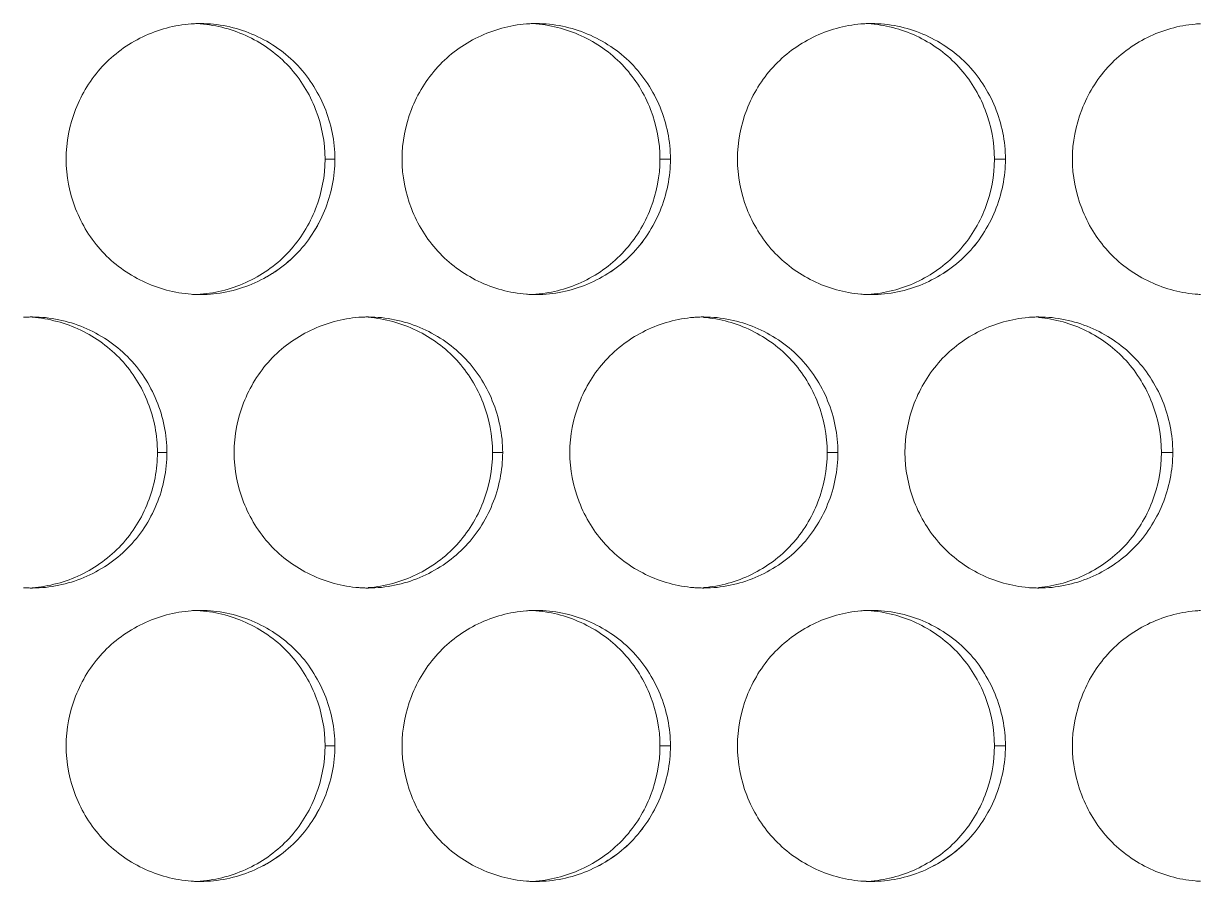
# Model space of a CAD drawing. Header units: millimetres. Extents: x 1177 to 4147, y 93 to 2194.
# Drawn here: x 1920.84 to 1946.89, y 1862.72 to 1881.71 of the extents above; entities that cross this region are included whole.
import ezdxf

# ---------------------------------------------------------------- set-up
doc = ezdxf.new("R2010")
doc.units = ezdxf.units.MM
doc.header["$LTSCALE"] = 0.1
doc.layers.add('标注', color=251, linetype='Continuous', lineweight=9)

msp = doc.modelspace()

# ---------------------------------------------------------------- linework, layer by layer
at = {"layer": '标注'}
for p, q in [((1927.518, 1878.712), (1927.735, 1878.712)), ((1927.518, 1878.712), (1927.735, 1878.712)), ((1934.93, 1878.712), (1935.161, 1878.712)), ((1934.93, 1878.712), (1935.161, 1878.712)), ((1942.332, 1878.712), (1942.576, 1878.712)), ((1942.332, 1878.712), (1942.576, 1878.712)), ((1923.809, 1872.217), (1924.018, 1872.217)), ((1931.226, 1872.217), (1931.449, 1872.217)), ((1938.632, 1872.217), (1938.87, 1872.217)), ((1946.028, 1872.217), (1946.279, 1872.217)), ((1927.518, 1865.722), (1927.735, 1865.722)), ((1927.518, 1865.722), (1927.735, 1865.722)), ((1934.93, 1865.722), (1935.161, 1865.722)), ((1934.93, 1865.722), (1935.161, 1865.722)), ((1942.332, 1865.722), (1942.576, 1865.722)), ((1942.332, 1865.722), (1942.576, 1865.722))]:
    msp.add_line(p, q, dxfattribs=at)
for centre, radius, start, end in [((1924.763, 1878.872), 2.84, 92.172, 94.1645), ((1924.763, 1878.872), 2.84, 92.172, 94.1645), ((1924.762, 1878.908), 2.804, 90.0025, 92.1723), ((1924.762, 1878.908), 2.804, 90.0025, 92.1723), ((1932.193, 1878.876), 2.836, 92.3223, 94.4514), ((1932.193, 1878.876), 2.836, 92.3223, 94.4514), ((1932.192, 1878.914), 2.798, 90.0029, 92.3226), ((1932.192, 1878.914), 2.798, 90.0029, 92.3226), ((1939.613, 1878.881), 2.831, 92.4736, 94.7401), ((1939.613, 1878.881), 2.831, 92.4736, 94.7401), ((1939.611, 1878.921), 2.791, 90.0033, 92.4739), ((1939.611, 1878.921), 2.791, 90.0033, 92.4739), ((1947.021, 1878.886), 2.826, 92.626, 95.0307), ((1947.021, 1878.886), 2.826, 92.626, 95.0307), ((1924.763, 1878.552), 2.84, 265.8355, 267.828), ((1924.763, 1878.552), 2.84, 265.8355, 267.828), ((1924.762, 1878.516), 2.804, 267.8277, 269.9975), ((1924.762, 1878.516), 2.804, 267.8277, 269.9975), ((1932.193, 1878.548), 2.836, 265.5486, 267.6777), ((1932.193, 1878.548), 2.836, 265.5486, 267.6777), ((1932.192, 1878.51), 2.798, 267.6774, 269.9971), ((1932.192, 1878.51), 2.798, 267.6774, 269.9971), ((1939.613, 1878.543), 2.831, 265.2599, 267.5264), ((1939.613, 1878.543), 2.831, 265.2599, 267.5264), ((1939.611, 1878.503), 2.791, 267.5261, 269.9967), ((1939.611, 1878.503), 2.791, 267.5261, 269.9967), ((1947.021, 1878.538), 2.826, 264.9693, 267.374), ((1947.021, 1878.538), 2.826, 264.9693, 267.374), ((1921.044, 1872.375), 2.842, 92.0973, 94.0217), ((1921.043, 1872.41), 2.807, 90.0023, 92.0975), ((1928.479, 1872.379), 2.838, 92.247, 94.3077), ((1928.478, 1872.416), 2.801, 90.0027, 92.2473), ((1935.905, 1872.383), 2.833, 92.3978, 94.5955), ((1935.903, 1872.423), 2.794, 90.0031, 92.3981), ((1943.319, 1872.388), 2.829, 92.5497, 94.8851), ((1943.317, 1872.43), 2.787, 90.0035, 92.55), ((1921.044, 1872.058), 2.842, 265.9783, 267.9027), ((1921.043, 1872.024), 2.807, 267.9025, 269.9977), ((1928.479, 1872.055), 2.838, 265.6923, 267.753), ((1928.478, 1872.018), 2.801, 267.7527, 269.9973), ((1935.905, 1872.05), 2.833, 265.4045, 267.6022), ((1935.903, 1872.011), 2.794, 267.6019, 269.9969), ((1943.319, 1872.045), 2.829, 265.1149, 267.4503), ((1943.317, 1872.004), 2.787, 267.45, 269.9965), ((1924.763, 1865.882), 2.84, 92.172, 94.1645), ((1924.763, 1865.882), 2.84, 92.172, 94.1645), ((1924.762, 1865.918), 2.804, 90.0025, 92.1723), ((1924.762, 1865.918), 2.804, 90.0025, 92.1723), ((1932.193, 1865.886), 2.836, 92.3223, 94.4514), ((1932.193, 1865.886), 2.836, 92.3223, 94.4514), ((1932.192, 1865.924), 2.798, 90.0029, 92.3226), ((1932.192, 1865.924), 2.798, 90.0029, 92.3226), ((1939.613, 1865.891), 2.831, 92.4736, 94.7401), ((1939.613, 1865.891), 2.831, 92.4736, 94.7401), ((1939.611, 1865.931), 2.791, 90.0033, 92.4739), ((1939.611, 1865.931), 2.791, 90.0033, 92.4739), ((1947.021, 1865.896), 2.826, 92.626, 95.0307), ((1947.021, 1865.896), 2.826, 92.626, 95.0307), ((1924.763, 1865.561), 2.84, 265.8355, 267.828), ((1924.763, 1865.561), 2.84, 265.8355, 267.828), ((1924.762, 1865.526), 2.804, 267.8277, 269.9975), ((1924.762, 1865.526), 2.804, 267.8277, 269.9975), ((1932.193, 1865.557), 2.836, 265.5486, 267.6777), ((1932.193, 1865.557), 2.836, 265.5486, 267.6777), ((1932.192, 1865.519), 2.798, 267.6774, 269.9971), ((1932.192, 1865.519), 2.798, 267.6774, 269.9971), ((1939.613, 1865.553), 2.831, 265.2599, 267.5264), ((1939.613, 1865.553), 2.831, 265.2599, 267.5264), ((1939.611, 1865.512), 2.791, 267.5261, 269.9967), ((1939.611, 1865.512), 2.791, 267.5261, 269.9967), ((1947.021, 1865.548), 2.826, 264.9693, 267.374), ((1947.021, 1865.548), 2.826, 264.9693, 267.374)]:
    msp.add_arc(centre, radius, start, end, dxfattribs=at)
for points, knots in [([(1924.557, 1881.705), (1924.188, 1881.678), (1923.453, 1881.479), (1922.532, 1880.808), (1921.933, 1879.836), (1921.787, 1879.085), (1921.787, 1878.712)], [0, 0, 0, 0, 0.249147, 0.498609, 0.748926, 1, 1, 1, 1]), ([(1924.557, 1881.705), (1924.188, 1881.678), (1923.453, 1881.479), (1922.532, 1880.808), (1921.933, 1879.836), (1921.787, 1879.085), (1921.787, 1878.712)], [0, 0, 0, 0, 0.249147, 0.498609, 0.748926, 1, 1, 1, 1]), ([(1927.518, 1878.712), (1927.518, 1879.085), (1927.372, 1879.835), (1926.776, 1880.807), (1925.857, 1881.479), (1925.124, 1881.678), (1924.756, 1881.705)], [0, 0, 0, 0, 0.251329, 0.501735, 0.751075, 1, 1, 1, 1]), ([(1927.518, 1878.712), (1927.518, 1879.085), (1927.372, 1879.835), (1926.776, 1880.807), (1925.857, 1881.479), (1925.124, 1881.678), (1924.756, 1881.705)], [0, 0, 0, 0, 0.251329, 0.501735, 0.751075, 1, 1, 1, 1]), ([(1931.973, 1881.704), (1931.606, 1881.675), (1930.875, 1881.474), (1929.961, 1880.802), (1929.366, 1879.832), (1929.221, 1879.084), (1929.221, 1878.712)], [0, 0, 0, 0, 0.248999, 0.498394, 0.748782, 1, 1, 1, 1]), ([(1931.973, 1881.704), (1931.606, 1881.675), (1930.875, 1881.474), (1929.961, 1880.802), (1929.366, 1879.832), (1929.221, 1879.084), (1929.221, 1878.712)], [0, 0, 0, 0, 0.248999, 0.498394, 0.748782, 1, 1, 1, 1]), ([(1934.93, 1878.712), (1934.93, 1879.084), (1934.786, 1879.832), (1934.193, 1880.801), (1933.281, 1881.474), (1932.552, 1881.675), (1932.185, 1881.703)], [0, 0, 0, 0, 0.251476, 0.501953, 0.751224, 1, 1, 1, 1]), ([(1934.93, 1878.712), (1934.93, 1879.084), (1934.786, 1879.832), (1934.193, 1880.801), (1933.281, 1881.474), (1932.552, 1881.675), (1932.185, 1881.703)], [0, 0, 0, 0, 0.251476, 0.501953, 0.751224, 1, 1, 1, 1]), ([(1939.379, 1881.702), (1939.013, 1881.672), (1938.287, 1881.469), (1937.379, 1880.796), (1936.789, 1879.829), (1936.645, 1879.083), (1936.645, 1878.712)], [0, 0, 0, 0, 0.248841, 0.498166, 0.748629, 1, 1, 1, 1]), ([(1939.379, 1881.702), (1939.013, 1881.672), (1938.287, 1881.469), (1937.379, 1880.796), (1936.789, 1879.829), (1936.645, 1879.083), (1936.645, 1878.712)], [0, 0, 0, 0, 0.248841, 0.498166, 0.748629, 1, 1, 1, 1]), ([(1942.332, 1878.712), (1942.332, 1879.083), (1942.188, 1879.828), (1941.6, 1880.796), (1940.695, 1881.469), (1939.97, 1881.672), (1939.605, 1881.702)], [0, 0, 0, 0, 0.251632, 0.502183, 0.751383, 1, 1, 1, 1]), ([(1942.332, 1878.712), (1942.332, 1879.083), (1942.188, 1879.828), (1941.6, 1880.796), (1940.695, 1881.469), (1939.97, 1881.672), (1939.605, 1881.702)], [0, 0, 0, 0, 0.251632, 0.502183, 0.751383, 1, 1, 1, 1]), ([(1946.774, 1881.701), (1946.41, 1881.669), (1945.687, 1881.464), (1944.786, 1880.79), (1944.201, 1879.825), (1944.057, 1879.082), (1944.057, 1878.712)], [0, 0, 0, 0, 0.248673, 0.497926, 0.748467, 1, 1, 1, 1]), ([(1946.774, 1881.701), (1946.41, 1881.669), (1945.687, 1881.464), (1944.786, 1880.79), (1944.201, 1879.825), (1944.057, 1879.082), (1944.057, 1878.712)], [0, 0, 0, 0, 0.248673, 0.497926, 0.748467, 1, 1, 1, 1]), ([(1921.787, 1878.712), (1921.787, 1878.339), (1921.933, 1877.588), (1922.532, 1876.616), (1923.453, 1875.945), (1924.188, 1875.746), (1924.557, 1875.72)], [0, 0, 0, 0, 0.251074, 0.501391, 0.750853, 1, 1, 1, 1]), ([(1921.787, 1878.712), (1921.787, 1878.339), (1921.933, 1877.588), (1922.532, 1876.616), (1923.453, 1875.945), (1924.188, 1875.746), (1924.557, 1875.72)], [0, 0, 0, 0, 0.251074, 0.501391, 0.750853, 1, 1, 1, 1]), ([(1924.756, 1875.72), (1925.124, 1875.746), (1925.857, 1875.945), (1926.776, 1876.617), (1927.372, 1877.589), (1927.518, 1878.339), (1927.518, 1878.712)], [0, 0, 0, 0, 0.248925, 0.498265, 0.748671, 1, 1, 1, 1]), ([(1924.756, 1875.72), (1925.124, 1875.746), (1925.857, 1875.945), (1926.776, 1876.617), (1927.372, 1877.589), (1927.518, 1878.339), (1927.518, 1878.712)], [0, 0, 0, 0, 0.248925, 0.498265, 0.748671, 1, 1, 1, 1]), ([(1929.221, 1878.712), (1929.221, 1878.34), (1929.366, 1877.592), (1929.961, 1876.622), (1930.875, 1875.95), (1931.606, 1875.749), (1931.973, 1875.721)], [0, 0, 0, 0, 0.251218, 0.501606, 0.751001, 1, 1, 1, 1]), ([(1929.221, 1878.712), (1929.221, 1878.34), (1929.366, 1877.592), (1929.961, 1876.622), (1930.875, 1875.95), (1931.606, 1875.749), (1931.973, 1875.721)], [0, 0, 0, 0, 0.251218, 0.501606, 0.751001, 1, 1, 1, 1]), ([(1932.185, 1875.721), (1932.552, 1875.749), (1933.281, 1875.95), (1934.193, 1876.623), (1934.786, 1877.592), (1934.93, 1878.34), (1934.93, 1878.712)], [0, 0, 0, 0, 0.248776, 0.498047, 0.748524, 1, 1, 1, 1]), ([(1932.185, 1875.721), (1932.552, 1875.749), (1933.281, 1875.95), (1934.193, 1876.623), (1934.786, 1877.592), (1934.93, 1878.34), (1934.93, 1878.712)], [0, 0, 0, 0, 0.248776, 0.498047, 0.748524, 1, 1, 1, 1]), ([(1936.645, 1878.712), (1936.645, 1878.341), (1936.789, 1877.596), (1937.379, 1876.628), (1938.287, 1875.955), (1939.013, 1875.752), (1939.379, 1875.722)], [0, 0, 0, 0, 0.251371, 0.501834, 0.751159, 1, 1, 1, 1]), ([(1936.645, 1878.712), (1936.645, 1878.341), (1936.789, 1877.596), (1937.379, 1876.628), (1938.287, 1875.955), (1939.013, 1875.752), (1939.379, 1875.722)], [0, 0, 0, 0, 0.251371, 0.501834, 0.751159, 1, 1, 1, 1]), ([(1939.605, 1875.722), (1939.97, 1875.752), (1940.695, 1875.956), (1941.6, 1876.629), (1942.188, 1877.596), (1942.332, 1878.341), (1942.332, 1878.712)], [0, 0, 0, 0, 0.248617, 0.497817, 0.748368, 1, 1, 1, 1]), ([(1939.605, 1875.722), (1939.97, 1875.752), (1940.695, 1875.956), (1941.6, 1876.629), (1942.188, 1877.596), (1942.332, 1878.341), (1942.332, 1878.712)], [0, 0, 0, 0, 0.248617, 0.497817, 0.748368, 1, 1, 1, 1]), ([(1944.057, 1878.712), (1944.057, 1878.342), (1944.201, 1877.599), (1944.786, 1876.634), (1945.687, 1875.961), (1946.41, 1875.755), (1946.774, 1875.723)], [0, 0, 0, 0, 0.251533, 0.502074, 0.751327, 1, 1, 1, 1]), ([(1944.057, 1878.712), (1944.057, 1878.342), (1944.201, 1877.599), (1944.786, 1876.634), (1945.687, 1875.961), (1946.41, 1875.755), (1946.774, 1875.723)], [0, 0, 0, 0, 0.251533, 0.502074, 0.751327, 1, 1, 1, 1]), ([(1925.898, 1875.944), (1926.256, 1876.093), (1926.923, 1876.534), (1927.358, 1877.205), (1927.506, 1877.565)], [0, 0, 0, 0, 0.49927, 1, 1, 1, 1]), ([(1933.327, 1875.944), (1933.684, 1876.093), (1934.351, 1876.534), (1934.784, 1877.205), (1934.932, 1877.565)], [0, 0, 0, 0, 0.499135, 1, 1, 1, 1]), ([(1940.745, 1875.944), (1941.101, 1876.093), (1941.767, 1876.535), (1942.2, 1877.205), (1942.347, 1877.565)], [0, 0, 0, 0, 0.498991, 1, 1, 1, 1]), ([(1923.809, 1872.217), (1923.809, 1872.591), (1923.662, 1873.342), (1923.063, 1874.315), (1922.142, 1874.986), (1921.406, 1875.184), (1921.037, 1875.21)], [0, 0, 0, 0, 0.251259, 0.501631, 0.751004, 1, 1, 1, 1]), ([(1928.266, 1875.209), (1927.898, 1875.181), (1927.165, 1874.981), (1926.248, 1874.31), (1925.651, 1873.339), (1925.505, 1872.589), (1925.505, 1872.217)], [0, 0, 0, 0, 0.249075, 0.498503, 0.748855, 1, 1, 1, 1]), ([(1931.226, 1872.217), (1931.226, 1872.589), (1931.08, 1873.338), (1930.486, 1874.309), (1929.571, 1874.981), (1928.839, 1875.181), (1928.472, 1875.209)], [0, 0, 0, 0, 0.251401, 0.501842, 0.751148, 1, 1, 1, 1]), ([(1935.677, 1875.208), (1935.311, 1875.178), (1934.582, 1874.976), (1933.671, 1874.304), (1933.079, 1873.335), (1932.934, 1872.588), (1932.934, 1872.217)], [0, 0, 0, 0, 0.248921, 0.498282, 0.748706, 1, 1, 1, 1]), ([(1938.632, 1872.217), (1938.632, 1872.588), (1938.488, 1873.335), (1937.898, 1874.303), (1936.989, 1874.976), (1936.262, 1875.178), (1935.896, 1875.208)], [0, 0, 0, 0, 0.251553, 0.502066, 0.751302, 1, 1, 1, 1]), ([(1943.078, 1875.207), (1942.713, 1875.175), (1941.988, 1874.971), (1941.083, 1874.298), (1940.496, 1873.331), (1940.352, 1872.587), (1940.352, 1872.217)], [0, 0, 0, 0, 0.248758, 0.498048, 0.748549, 1, 1, 1, 1]), ([(1946.028, 1872.217), (1946.028, 1872.587), (1945.885, 1873.331), (1945.3, 1874.297), (1944.397, 1874.971), (1943.674, 1875.175), (1943.31, 1875.207)], [0, 0, 0, 0, 0.251713, 0.502304, 0.751467, 1, 1, 1, 1]), ([(1923.789, 1873.364), (1923.641, 1873.724), (1923.206, 1874.395), (1922.538, 1874.836), (1922.18, 1874.985)], [0, 0, 0, 0, 0.500666, 1, 1, 1, 1]), ([(1921.037, 1869.224), (1921.406, 1869.25), (1922.142, 1869.448), (1923.063, 1870.119), (1923.662, 1871.092), (1923.809, 1871.843), (1923.809, 1872.217)], [0, 0, 0, 0, 0.248996, 0.498369, 0.748741, 1, 1, 1, 1]), ([(1925.505, 1872.217), (1925.505, 1871.844), (1925.651, 1871.095), (1926.248, 1870.124), (1927.165, 1869.452), (1927.898, 1869.253), (1928.266, 1869.225)], [0, 0, 0, 0, 0.251145, 0.501497, 0.750925, 1, 1, 1, 1]), ([(1928.472, 1869.225), (1928.839, 1869.253), (1929.571, 1869.453), (1930.486, 1870.125), (1931.08, 1871.095), (1931.226, 1871.844), (1931.226, 1872.217)], [0, 0, 0, 0, 0.248852, 0.498158, 0.748599, 1, 1, 1, 1]), ([(1932.934, 1872.217), (1932.934, 1871.845), (1933.079, 1871.098), (1933.671, 1870.13), (1934.582, 1869.458), (1935.311, 1869.255), (1935.677, 1869.226)], [0, 0, 0, 0, 0.251294, 0.501718, 0.751079, 1, 1, 1, 1]), ([(1935.896, 1869.226), (1936.262, 1869.255), (1936.989, 1869.458), (1937.898, 1870.13), (1938.488, 1871.099), (1938.632, 1871.846), (1938.632, 1872.217)], [0, 0, 0, 0, 0.248698, 0.497934, 0.748447, 1, 1, 1, 1]), ([(1940.352, 1872.217), (1940.352, 1871.847), (1940.496, 1871.102), (1941.083, 1870.136), (1941.988, 1869.463), (1942.713, 1869.258), (1943.078, 1869.227)], [0, 0, 0, 0, 0.251451, 0.501952, 0.751242, 1, 1, 1, 1]), ([(1943.31, 1869.227), (1943.674, 1869.258), (1944.397, 1869.463), (1945.3, 1870.136), (1945.885, 1871.103), (1946.028, 1871.847), (1946.028, 1872.217)], [0, 0, 0, 0, 0.248533, 0.497696, 0.748287, 1, 1, 1, 1]), ([(1922.18, 1869.449), (1922.538, 1869.598), (1923.206, 1870.039), (1923.641, 1870.71), (1923.789, 1871.07)], [0, 0, 0, 0, 0.499334, 1, 1, 1, 1]), ([(1924.557, 1868.714), (1924.188, 1868.687), (1923.453, 1868.489), (1922.532, 1867.817), (1921.933, 1866.846), (1921.787, 1866.095), (1921.787, 1865.722)], [0, 0, 0, 0, 0.249147, 0.498609, 0.748926, 1, 1, 1, 1]), ([(1924.557, 1868.714), (1924.188, 1868.687), (1923.453, 1868.489), (1922.532, 1867.817), (1921.933, 1866.846), (1921.787, 1866.095), (1921.787, 1865.722)], [0, 0, 0, 0, 0.249147, 0.498609, 0.748926, 1, 1, 1, 1]), ([(1927.518, 1865.722), (1927.518, 1866.095), (1927.372, 1866.845), (1926.776, 1867.817), (1925.857, 1868.488), (1925.124, 1868.687), (1924.756, 1868.714)], [0, 0, 0, 0, 0.251329, 0.501735, 0.751075, 1, 1, 1, 1]), ([(1927.518, 1865.722), (1927.518, 1866.095), (1927.372, 1866.845), (1926.776, 1867.817), (1925.857, 1868.488), (1925.124, 1868.687), (1924.756, 1868.714)], [0, 0, 0, 0, 0.251329, 0.501735, 0.751075, 1, 1, 1, 1]), ([(1931.973, 1868.713), (1931.606, 1868.685), (1930.875, 1868.484), (1929.961, 1867.812), (1929.366, 1866.842), (1929.221, 1866.094), (1929.221, 1865.722)], [0, 0, 0, 0, 0.248999, 0.498394, 0.748782, 1, 1, 1, 1]), ([(1931.973, 1868.713), (1931.606, 1868.685), (1930.875, 1868.484), (1929.961, 1867.812), (1929.366, 1866.842), (1929.221, 1866.094), (1929.221, 1865.722)], [0, 0, 0, 0, 0.248999, 0.498394, 0.748782, 1, 1, 1, 1]), ([(1934.93, 1865.722), (1934.93, 1866.094), (1934.786, 1866.841), (1934.193, 1867.811), (1933.281, 1868.483), (1932.552, 1868.684), (1932.185, 1868.713)], [0, 0, 0, 0, 0.251476, 0.501953, 0.751224, 1, 1, 1, 1]), ([(1934.93, 1865.722), (1934.93, 1866.094), (1934.786, 1866.841), (1934.193, 1867.811), (1933.281, 1868.483), (1932.552, 1868.684), (1932.185, 1868.713)], [0, 0, 0, 0, 0.251476, 0.501953, 0.751224, 1, 1, 1, 1]), ([(1939.379, 1868.712), (1939.013, 1868.682), (1938.287, 1868.478), (1937.379, 1867.806), (1936.789, 1866.838), (1936.645, 1866.092), (1936.645, 1865.722)], [0, 0, 0, 0, 0.248841, 0.498166, 0.748629, 1, 1, 1, 1]), ([(1939.379, 1868.712), (1939.013, 1868.682), (1938.287, 1868.478), (1937.379, 1867.806), (1936.789, 1866.838), (1936.645, 1866.092), (1936.645, 1865.722)], [0, 0, 0, 0, 0.248841, 0.498166, 0.748629, 1, 1, 1, 1]), ([(1942.332, 1865.722), (1942.332, 1866.092), (1942.188, 1866.838), (1941.6, 1867.805), (1940.695, 1868.478), (1939.97, 1868.682), (1939.605, 1868.712)], [0, 0, 0, 0, 0.251632, 0.502183, 0.751383, 1, 1, 1, 1]), ([(1942.332, 1865.722), (1942.332, 1866.092), (1942.188, 1866.838), (1941.6, 1867.805), (1940.695, 1868.478), (1939.97, 1868.682), (1939.605, 1868.712)], [0, 0, 0, 0, 0.251632, 0.502183, 0.751383, 1, 1, 1, 1]), ([(1946.774, 1868.711), (1946.41, 1868.679), (1945.687, 1868.473), (1944.786, 1867.8), (1944.201, 1866.834), (1944.057, 1866.091), (1944.057, 1865.722)], [0, 0, 0, 0, 0.248673, 0.497926, 0.748467, 1, 1, 1, 1]), ([(1946.774, 1868.711), (1946.41, 1868.679), (1945.687, 1868.473), (1944.786, 1867.8), (1944.201, 1866.834), (1944.057, 1866.091), (1944.057, 1865.722)], [0, 0, 0, 0, 0.248673, 0.497926, 0.748467, 1, 1, 1, 1]), ([(1921.787, 1865.722), (1921.787, 1865.349), (1921.933, 1864.598), (1922.532, 1863.626), (1923.453, 1862.955), (1924.188, 1862.756), (1924.557, 1862.729)], [0, 0, 0, 0, 0.251074, 0.501391, 0.750853, 1, 1, 1, 1]), ([(1921.787, 1865.722), (1921.787, 1865.349), (1921.933, 1864.598), (1922.532, 1863.626), (1923.453, 1862.955), (1924.188, 1862.756), (1924.557, 1862.729)], [0, 0, 0, 0, 0.251074, 0.501391, 0.750853, 1, 1, 1, 1]), ([(1924.756, 1862.729), (1925.124, 1862.756), (1925.857, 1862.955), (1926.776, 1863.626), (1927.372, 1864.598), (1927.518, 1865.349), (1927.518, 1865.722)], [0, 0, 0, 0, 0.248925, 0.498265, 0.748671, 1, 1, 1, 1]), ([(1924.756, 1862.729), (1925.124, 1862.756), (1925.857, 1862.955), (1926.776, 1863.626), (1927.372, 1864.598), (1927.518, 1865.349), (1927.518, 1865.722)], [0, 0, 0, 0, 0.248925, 0.498265, 0.748671, 1, 1, 1, 1]), ([(1929.221, 1865.722), (1929.221, 1865.35), (1929.366, 1864.601), (1929.961, 1863.632), (1930.875, 1862.96), (1931.606, 1862.759), (1931.973, 1862.73)], [0, 0, 0, 0, 0.251218, 0.501606, 0.751001, 1, 1, 1, 1]), ([(1929.221, 1865.722), (1929.221, 1865.35), (1929.366, 1864.601), (1929.961, 1863.632), (1930.875, 1862.96), (1931.606, 1862.759), (1931.973, 1862.73)], [0, 0, 0, 0, 0.251218, 0.501606, 0.751001, 1, 1, 1, 1]), ([(1932.185, 1862.73), (1932.552, 1862.759), (1933.281, 1862.96), (1934.193, 1863.632), (1934.786, 1864.602), (1934.93, 1865.35), (1934.93, 1865.722)], [0, 0, 0, 0, 0.248776, 0.498047, 0.748524, 1, 1, 1, 1]), ([(1932.185, 1862.73), (1932.552, 1862.759), (1933.281, 1862.96), (1934.193, 1863.632), (1934.786, 1864.602), (1934.93, 1865.35), (1934.93, 1865.722)], [0, 0, 0, 0, 0.248776, 0.498047, 0.748524, 1, 1, 1, 1]), ([(1936.645, 1865.722), (1936.645, 1865.351), (1936.789, 1864.605), (1937.379, 1863.638), (1938.287, 1862.965), (1939.013, 1862.762), (1939.379, 1862.731)], [0, 0, 0, 0, 0.251371, 0.501834, 0.751159, 1, 1, 1, 1]), ([(1936.645, 1865.722), (1936.645, 1865.351), (1936.789, 1864.605), (1937.379, 1863.638), (1938.287, 1862.965), (1939.013, 1862.762), (1939.379, 1862.731)], [0, 0, 0, 0, 0.251371, 0.501834, 0.751159, 1, 1, 1, 1]), ([(1939.605, 1862.731), (1939.97, 1862.762), (1940.695, 1862.965), (1941.6, 1863.638), (1942.188, 1864.606), (1942.332, 1865.351), (1942.332, 1865.722)], [0, 0, 0, 0, 0.248617, 0.497817, 0.748368, 1, 1, 1, 1]), ([(1939.605, 1862.731), (1939.97, 1862.762), (1940.695, 1862.965), (1941.6, 1863.638), (1942.188, 1864.606), (1942.332, 1865.351), (1942.332, 1865.722)], [0, 0, 0, 0, 0.248617, 0.497817, 0.748368, 1, 1, 1, 1]), ([(1944.057, 1865.722), (1944.057, 1865.352), (1944.201, 1864.609), (1944.786, 1863.644), (1945.687, 1862.97), (1946.41, 1862.765), (1946.774, 1862.733)], [0, 0, 0, 0, 0.251533, 0.502074, 0.751327, 1, 1, 1, 1]), ([(1944.057, 1865.722), (1944.057, 1865.352), (1944.201, 1864.609), (1944.786, 1863.644), (1945.687, 1862.97), (1946.41, 1862.765), (1946.774, 1862.733)], [0, 0, 0, 0, 0.251533, 0.502074, 0.751327, 1, 1, 1, 1]), ([(1925.898, 1862.953), (1926.256, 1863.103), (1926.923, 1863.544), (1927.358, 1864.215), (1927.506, 1864.574)], [0, 0, 0, 0, 0.49927, 1, 1, 1, 1]), ([(1933.327, 1862.953), (1933.684, 1863.103), (1934.351, 1863.544), (1934.784, 1864.215), (1934.932, 1864.574)], [0, 0, 0, 0, 0.499135, 1, 1, 1, 1]), ([(1940.745, 1862.953), (1941.101, 1863.103), (1941.767, 1863.544), (1942.2, 1864.215), (1942.347, 1864.574)], [0, 0, 0, 0, 0.498991, 1, 1, 1, 1])]:
    msp.add_open_spline(points, degree=3, knots=knots, dxfattribs=at)
for points in [[(1925.898, 1881.48), (1925.542, 1881.629), (1925.148, 1881.712), (1924.762, 1881.712)], [(1925.898, 1881.48), (1925.542, 1881.629), (1925.148, 1881.712), (1924.762, 1881.712)], [(1933.327, 1881.48), (1932.971, 1881.629), (1932.578, 1881.712), (1932.192, 1881.712)], [(1933.327, 1881.48), (1932.971, 1881.629), (1932.578, 1881.712), (1932.192, 1881.712)], [(1940.745, 1881.48), (1940.389, 1881.629), (1939.997, 1881.712), (1939.611, 1881.712)], [(1940.745, 1881.48), (1940.389, 1881.629), (1939.997, 1881.712), (1939.611, 1881.712)], [(1926.865, 1880.833), (1926.592, 1881.108), (1926.256, 1881.331), (1925.898, 1881.48)], [(1926.865, 1880.833), (1926.592, 1881.108), (1926.256, 1881.331), (1925.898, 1881.48)], [(1934.292, 1880.833), (1934.019, 1881.108), (1933.684, 1881.331), (1933.327, 1881.48)], [(1934.292, 1880.833), (1934.019, 1881.108), (1933.684, 1881.331), (1933.327, 1881.48)], [(1941.708, 1880.833), (1941.436, 1881.108), (1941.102, 1881.331), (1940.745, 1881.48)], [(1941.708, 1880.833), (1941.436, 1881.108), (1941.102, 1881.331), (1940.745, 1881.48)], [(1927.506, 1879.859), (1927.358, 1880.219), (1927.138, 1880.557), (1926.865, 1880.833)], [(1927.506, 1879.859), (1927.358, 1880.219), (1927.138, 1880.557), (1926.865, 1880.833)], [(1934.932, 1879.859), (1934.784, 1880.219), (1934.565, 1880.557), (1934.292, 1880.833)], [(1934.932, 1879.859), (1934.784, 1880.219), (1934.565, 1880.557), (1934.292, 1880.833)], [(1942.347, 1879.859), (1942.2, 1880.218), (1941.981, 1880.557), (1941.708, 1880.833)], [(1942.347, 1879.859), (1942.2, 1880.218), (1941.981, 1880.557), (1941.708, 1880.833)], [(1927.735, 1878.712), (1927.735, 1879.102), (1927.654, 1879.499), (1927.506, 1879.859)], [(1927.735, 1878.712), (1927.735, 1879.102), (1927.654, 1879.499), (1927.506, 1879.859)], [(1935.161, 1878.712), (1935.161, 1879.102), (1935.08, 1879.498), (1934.932, 1879.859)], [(1935.161, 1878.712), (1935.161, 1879.102), (1935.08, 1879.498), (1934.932, 1879.859)], [(1942.576, 1878.712), (1942.576, 1879.102), (1942.495, 1879.498), (1942.347, 1879.859)], [(1942.576, 1878.712), (1942.576, 1879.102), (1942.495, 1879.498), (1942.347, 1879.859)], [(1927.506, 1877.565), (1927.654, 1877.926), (1927.735, 1878.322), (1927.735, 1878.712)], [(1927.506, 1877.565), (1927.654, 1877.926), (1927.735, 1878.322), (1927.735, 1878.712)], [(1934.932, 1877.565), (1935.08, 1877.926), (1935.161, 1878.322), (1935.161, 1878.712)], [(1934.932, 1877.565), (1935.08, 1877.926), (1935.161, 1878.322), (1935.161, 1878.712)], [(1942.347, 1877.565), (1942.495, 1877.926), (1942.576, 1878.322), (1942.576, 1878.712)], [(1942.347, 1877.565), (1942.495, 1877.926), (1942.576, 1878.322), (1942.576, 1878.712)], [(1926.865, 1876.591), (1927.138, 1876.867), (1927.358, 1877.205), (1927.506, 1877.565)], [(1934.292, 1876.591), (1934.565, 1876.867), (1934.784, 1877.206), (1934.932, 1877.565)], [(1941.708, 1876.591), (1941.981, 1876.867), (1942.2, 1877.206), (1942.347, 1877.565)], [(1925.898, 1875.944), (1926.256, 1876.093), (1926.592, 1876.316), (1926.865, 1876.591)], [(1933.327, 1875.944), (1933.684, 1876.093), (1934.019, 1876.316), (1934.292, 1876.591)], [(1940.745, 1875.944), (1941.102, 1876.093), (1941.436, 1876.316), (1941.708, 1876.591)], [(1924.762, 1875.712), (1925.148, 1875.712), (1925.542, 1875.795), (1925.898, 1875.944)], [(1924.762, 1875.712), (1925.148, 1875.712), (1925.542, 1875.795), (1925.898, 1875.944)], [(1932.192, 1875.712), (1932.578, 1875.712), (1932.971, 1875.795), (1933.327, 1875.944)], [(1932.192, 1875.712), (1932.578, 1875.712), (1932.971, 1875.795), (1933.327, 1875.944)], [(1939.611, 1875.712), (1939.997, 1875.712), (1940.389, 1875.795), (1940.745, 1875.944)], [(1939.611, 1875.712), (1939.997, 1875.712), (1940.389, 1875.795), (1940.745, 1875.944)], [(1922.18, 1874.985), (1921.823, 1875.134), (1921.43, 1875.217), (1921.043, 1875.217)], [(1929.614, 1874.985), (1929.257, 1875.134), (1928.864, 1875.217), (1928.478, 1875.217)], [(1937.037, 1874.985), (1936.681, 1875.134), (1936.289, 1875.217), (1935.903, 1875.217)], [(1944.449, 1874.985), (1944.094, 1875.134), (1943.702, 1875.217), (1943.317, 1875.217)], [(1930.58, 1874.337), (1930.307, 1874.613), (1929.971, 1874.835), (1929.614, 1874.985)], [(1938.002, 1874.337), (1937.729, 1874.613), (1937.394, 1874.835), (1937.037, 1874.985)], [(1945.412, 1874.337), (1945.14, 1874.613), (1944.806, 1874.835), (1944.449, 1874.985)], [(1931.22, 1873.364), (1931.073, 1873.723), (1930.853, 1874.062), (1930.58, 1874.337)], [(1938.641, 1873.364), (1938.494, 1873.723), (1938.274, 1874.061), (1938.002, 1874.337)], [(1946.051, 1873.364), (1945.904, 1873.723), (1945.685, 1874.061), (1945.412, 1874.337)], [(1924.018, 1872.217), (1924.018, 1872.607), (1923.937, 1873.003), (1923.789, 1873.364)], [(1931.449, 1872.217), (1931.449, 1872.607), (1931.368, 1873.003), (1931.22, 1873.364)], [(1938.87, 1872.217), (1938.87, 1872.607), (1938.789, 1873.003), (1938.641, 1873.364)], [(1946.279, 1872.217), (1946.279, 1872.607), (1946.198, 1873.003), (1946.051, 1873.364)], [(1923.789, 1871.07), (1923.937, 1871.43), (1924.018, 1871.827), (1924.018, 1872.217)], [(1931.22, 1871.07), (1931.368, 1871.43), (1931.449, 1871.827), (1931.449, 1872.217)], [(1938.641, 1871.07), (1938.789, 1871.43), (1938.87, 1871.827), (1938.87, 1872.217)], [(1946.051, 1871.07), (1946.198, 1871.431), (1946.279, 1871.827), (1946.279, 1872.217)], [(1930.58, 1870.096), (1930.853, 1870.372), (1931.073, 1870.71), (1931.22, 1871.07)], [(1938.002, 1870.096), (1938.274, 1870.372), (1938.494, 1870.71), (1938.641, 1871.07)], [(1945.412, 1870.096), (1945.685, 1870.372), (1945.904, 1870.71), (1946.051, 1871.07)], [(1929.614, 1869.449), (1929.971, 1869.598), (1930.307, 1869.821), (1930.58, 1870.096)], [(1937.037, 1869.449), (1937.394, 1869.598), (1937.729, 1869.821), (1938.002, 1870.096)], [(1944.449, 1869.449), (1944.806, 1869.598), (1945.14, 1869.821), (1945.412, 1870.096)], [(1921.043, 1869.217), (1921.43, 1869.217), (1921.823, 1869.299), (1922.18, 1869.449)], [(1928.478, 1869.217), (1928.864, 1869.217), (1929.257, 1869.299), (1929.614, 1869.449)], [(1935.903, 1869.217), (1936.289, 1869.217), (1936.681, 1869.299), (1937.037, 1869.449)], [(1943.317, 1869.217), (1943.702, 1869.217), (1944.094, 1869.299), (1944.449, 1869.449)], [(1925.898, 1868.49), (1925.542, 1868.639), (1925.148, 1868.722), (1924.762, 1868.722)], [(1925.898, 1868.49), (1925.542, 1868.639), (1925.148, 1868.722), (1924.762, 1868.722)], [(1933.327, 1868.49), (1932.971, 1868.639), (1932.578, 1868.722), (1932.192, 1868.722)], [(1933.327, 1868.49), (1932.971, 1868.639), (1932.578, 1868.722), (1932.192, 1868.722)], [(1940.745, 1868.49), (1940.389, 1868.639), (1939.997, 1868.722), (1939.611, 1868.722)], [(1940.745, 1868.49), (1940.389, 1868.639), (1939.997, 1868.722), (1939.611, 1868.722)], [(1926.865, 1867.842), (1926.592, 1868.118), (1926.256, 1868.34), (1925.898, 1868.49)], [(1926.865, 1867.842), (1926.592, 1868.118), (1926.256, 1868.34), (1925.898, 1868.49)], [(1934.292, 1867.842), (1934.019, 1868.118), (1933.684, 1868.34), (1933.327, 1868.49)], [(1934.292, 1867.842), (1934.019, 1868.118), (1933.684, 1868.34), (1933.327, 1868.49)], [(1941.708, 1867.842), (1941.436, 1868.118), (1941.102, 1868.34), (1940.745, 1868.49)], [(1941.708, 1867.842), (1941.436, 1868.118), (1941.102, 1868.34), (1940.745, 1868.49)], [(1927.506, 1866.869), (1927.358, 1867.228), (1927.138, 1867.566), (1926.865, 1867.842)], [(1927.506, 1866.869), (1927.358, 1867.228), (1927.138, 1867.566), (1926.865, 1867.842)], [(1934.932, 1866.869), (1934.784, 1867.228), (1934.565, 1867.566), (1934.292, 1867.842)], [(1934.932, 1866.869), (1934.784, 1867.228), (1934.565, 1867.566), (1934.292, 1867.842)], [(1942.347, 1866.869), (1942.2, 1867.228), (1941.981, 1867.566), (1941.708, 1867.842)], [(1942.347, 1866.869), (1942.2, 1867.228), (1941.981, 1867.566), (1941.708, 1867.842)], [(1927.735, 1865.722), (1927.735, 1866.112), (1927.654, 1866.508), (1927.506, 1866.869)], [(1927.735, 1865.722), (1927.735, 1866.112), (1927.654, 1866.508), (1927.506, 1866.869)], [(1935.161, 1865.722), (1935.161, 1866.112), (1935.08, 1866.508), (1934.932, 1866.869)], [(1935.161, 1865.722), (1935.161, 1866.112), (1935.08, 1866.508), (1934.932, 1866.869)], [(1942.576, 1865.722), (1942.576, 1866.112), (1942.495, 1866.508), (1942.347, 1866.869)], [(1942.576, 1865.722), (1942.576, 1866.112), (1942.495, 1866.508), (1942.347, 1866.869)], [(1927.506, 1864.574), (1927.654, 1864.935), (1927.735, 1865.332), (1927.735, 1865.722)], [(1927.506, 1864.574), (1927.654, 1864.935), (1927.735, 1865.332), (1927.735, 1865.722)], [(1934.932, 1864.574), (1935.08, 1864.935), (1935.161, 1865.332), (1935.161, 1865.722)], [(1934.932, 1864.574), (1935.08, 1864.935), (1935.161, 1865.332), (1935.161, 1865.722)], [(1942.347, 1864.574), (1942.495, 1864.935), (1942.576, 1865.332), (1942.576, 1865.722)], [(1942.347, 1864.574), (1942.495, 1864.935), (1942.576, 1865.332), (1942.576, 1865.722)], [(1926.865, 1863.601), (1927.138, 1863.877), (1927.358, 1864.215), (1927.506, 1864.574)], [(1934.292, 1863.601), (1934.565, 1863.877), (1934.784, 1864.215), (1934.932, 1864.574)], [(1941.708, 1863.601), (1941.981, 1863.877), (1942.2, 1864.215), (1942.347, 1864.574)], [(1925.898, 1862.953), (1926.256, 1863.103), (1926.592, 1863.326), (1926.865, 1863.601)], [(1933.327, 1862.953), (1933.684, 1863.103), (1934.019, 1863.326), (1934.292, 1863.601)], [(1940.745, 1862.953), (1941.102, 1863.103), (1941.436, 1863.326), (1941.708, 1863.601)], [(1924.762, 1862.722), (1925.148, 1862.722), (1925.542, 1862.804), (1925.898, 1862.953)], [(1924.762, 1862.722), (1925.148, 1862.722), (1925.542, 1862.804), (1925.898, 1862.953)], [(1932.192, 1862.722), (1932.578, 1862.722), (1932.971, 1862.804), (1933.327, 1862.953)], [(1932.192, 1862.722), (1932.578, 1862.722), (1932.971, 1862.804), (1933.327, 1862.953)], [(1939.611, 1862.722), (1939.997, 1862.722), (1940.389, 1862.804), (1940.745, 1862.953)], [(1939.611, 1862.722), (1939.997, 1862.722), (1940.389, 1862.804), (1940.745, 1862.953)]]:
    msp.add_open_spline(points, degree=3, dxfattribs=at)

doc.saveas('drawing.dxf')
